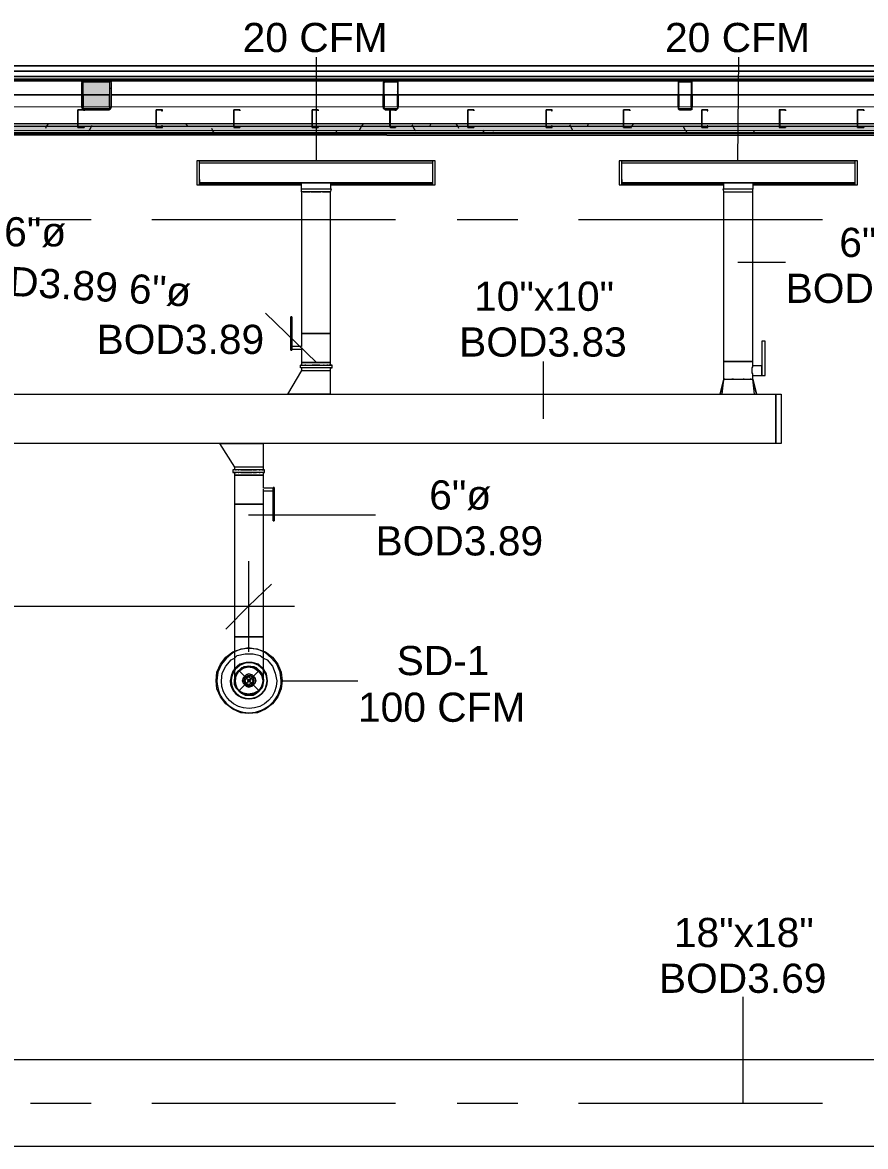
# Model space of a CAD drawing. Header units: metres. Extents: x -2 to 237, y -8 to 52.
# Drawn here: x 16.64 to 21.03, y 41.16 to 47.02 of the extents above; entities that cross this region are included whole.
import ezdxf

# ---------------------------------------------------------------- set-up
doc = ezdxf.new("R2010")
doc.units = ezdxf.units.M
doc.layers.add('HVAC - Ductos', color=5, linetype='Continuous', lineweight=0)
doc.layers.add('PDF_Text', color=7, linetype='Continuous', lineweight=0)
doc.layers.add('PDF_Geometry', color=7, linetype='Continuous', lineweight=0, true_color=0xaaaaaa)
doc.layers.add('PDF_Solid Fills', color=7, linetype='Continuous', lineweight=0, true_color=0xffffff)
doc.styles.add('PDF Helvetica', font='')
doc.styles.get('PDF Helvetica').set_extended_font_data('Helvetica')

msp = doc.modelspace()

# ---------------------------------------------------------------- hatches: boundary and pattern name
at = {"layer": 'PDF_Solid Fills', "lineweight": 0, "transparency": 33554559}
for points in [[(17.1025, 46.7074), (17.098, 46.712), (16.9514, 46.712), (16.9468, 46.7074), (16.9468, 46.5745), (16.9514, 46.5745), (16.9514, 46.5654), (16.9605, 46.5654), (17.0888, 46.5608), (17.0888, 46.5654), (17.098, 46.57)], [(12.4614, 46.4554), (59.9133, 46.4554), (60.1328, 46.4508), (60.1333, 46.4508), (60.1333, 46.4738), (12.4614, 46.4738)], [(12.4614, 46.4416), (59.9133, 46.4416), (60.1316, 46.4371), (60.1333, 46.4371), (60.1333, 46.4554), (12.4614, 46.4554)]]:
    msp.add_hatch(color=256, dxfattribs=at).paths.add_polyline_path(points)
h = msp.add_hatch(color=256, dxfattribs=at)
h.paths.add_polyline_path([(18.5274, 46.5654), (18.587, 46.5608), (18.587, 46.5654)])
h.paths.add_polyline_path([(18.5228, 46.57), (18.5274, 46.5654), (18.5274, 46.57)])
h.paths.add_polyline_path([(18.587, 46.7074), (18.587, 46.712), (18.5228, 46.712)])
h.paths.add_polyline_path([(18.5228, 46.7028), (18.5183, 46.7028), (18.5183, 46.57)])
h.paths.add_polyline_path([(18.5916, 46.7028), (18.5916, 46.57), (18.5962, 46.7028)])
h.paths.add_polyline_path([(18.5962, 46.7074), (18.5962, 46.712), (18.5916, 46.712)])
h = msp.add_hatch(color=256, dxfattribs=at)
h.paths.add_polyline_path([(20.1218, 46.5654), (20.1264, 46.7028), (20.1218, 46.7028)])
h.paths.add_polyline_path([(20.0623, 46.5654), (20.1218, 46.5608), (20.1218, 46.5654)])
h.paths.add_polyline_path([(20.0577, 46.7028), (20.0532, 46.7028), (20.0532, 46.5654)])
h.paths.add_polyline_path([(20.0577, 46.7074), (20.0577, 46.712), (20.0532, 46.712)])
h.paths.add_polyline_path([(20.1264, 46.7074), (20.1264, 46.712), (20.0623, 46.712)])
h = msp.add_hatch(color=256, dxfattribs=at)
h.paths.add_polyline_path([(12.8691, 46.4738), (12.8691, 46.4874), (12.4614, 46.4874), (12.4614, 46.4738)])
h.paths.add_polyline_path([(60.1333, 46.4829), (48.9907, 46.4874), (20.5846, 46.4874), (20.5846, 46.4738), (59.982, 46.4738), (60.1333, 46.4692)])
h.paths.add_polyline_path([(20.58, 46.4738), (20.58, 46.4874), (18.555, 46.4874), (18.555, 46.4738)])
h.paths.add_polyline_path([(18.5504, 46.4738), (18.5504, 46.4874), (15.7143, 46.4874), (15.7143, 46.4738)])
h.paths.add_polyline_path([(15.7097, 46.4738), (15.7097, 46.4874), (13.6846, 46.4874), (13.6846, 46.4738)])
h.paths.add_polyline_path([(13.6801, 46.4738), (13.6801, 46.4874), (12.8737, 46.4874), (12.8737, 46.4738)])

# ---------------------------------------------------------------- linework, layer by layer
at = {"layer": 'HVAC - Ductos', "lineweight": 0}
for points in [[(18.1701, 46.2951), (18.1701, 46.8357)], [(20.3647, 46.2951), (20.3693, 46.8357)], [(18.7749, 46.2951), (17.5607, 46.2951), (18.7749, 46.2951), (18.7749, 46.2767), (18.7749, 46.2721), (18.7749, 46.2675)], [(17.5607, 46.2675), (17.5607, 46.2721), (17.5607, 46.2767), (17.5607, 46.2951)], [(20.9741, 46.2951), (19.7599, 46.2951), (20.9741, 46.2951), (20.9741, 46.2767), (20.9741, 46.2721), (20.9741, 46.2675)], [(19.7599, 46.2675), (19.7599, 46.2721), (19.7599, 46.2767), (19.7599, 46.2951)], [(17.5607, 46.2721), (17.5607, 46.2767), (17.5607, 46.2813)], [(17.5607, 46.2355), (17.5607, 46.2401)], [(18.7749, 46.2813), (18.7749, 46.2767), (18.7749, 46.2721)], [(18.7749, 46.2401), (18.7749, 46.2355)], [(19.7599, 46.2721), (19.7599, 46.2767), (19.7599, 46.2813)], [(19.7599, 46.2355), (19.7599, 46.2401)], [(20.9741, 46.2813), (20.9741, 46.2767), (20.9741, 46.2721)], [(20.9741, 46.2401), (20.9741, 46.2355)], [(17.5607, 46.2263), (17.5607, 46.2309)], [(17.5607, 46.1989), (17.5607, 46.1943), (17.5607, 46.1897), (17.5607, 46.1713), (17.5607, 46.1759), (18.0922, 46.1759)], [(17.5607, 46.1851), (17.5607, 46.1897), (17.5607, 46.1943)], [(18.0968, 46.1346), (18.0922, 46.1346), (18.0922, 45.397), (18.0968, 45.397), (18.1014, 45.397), (18.1151, 45.397), (18.1289, 45.397), (18.1472, 45.397), (18.1701, 45.397), (18.1884, 45.397), (18.2067, 45.397), (18.2251, 45.397), (18.2342, 45.397), (18.2434, 45.397), (18.2434, 46.1346), (18.2388, 46.1346), (18.2251, 46.1346), (18.1976, 46.1346), (18.1701, 46.1346), (18.1381, 46.1346), (18.1151, 46.1346), (18.0968, 46.1346), (18.0922, 46.1346), (18.0922, 46.1484), (18.0922, 46.1805), (18.0968, 46.1805), (18.1014, 46.1805), (18.1151, 46.1805), (18.1289, 46.1805), (18.1472, 46.1805), (18.1701, 46.1805), (18.1884, 46.1805), (18.2067, 46.1805), (18.2251, 46.1805), (18.2342, 46.1805), (18.2434, 46.1805), (18.2434, 46.1484)], [(18.7749, 46.1989), (18.7749, 46.1943), (18.7749, 46.1897), (18.7749, 46.1713), (18.7749, 46.1759), (18.2434, 46.1759)], [(18.7749, 46.2309), (18.7749, 46.2263)], [(18.7749, 46.1943), (18.7749, 46.1897), (18.7749, 46.1851)], [(19.7599, 46.2263), (19.7599, 46.2309)], [(19.7599, 46.1989), (19.7599, 46.1943), (19.7599, 46.1897), (19.7599, 46.1713), (19.7599, 46.1759), (20.2914, 46.1759)], [(19.7599, 46.1851), (19.7599, 46.1897), (19.7599, 46.1943)], [(20.2914, 46.1484), (20.2914, 46.1805), (20.3005, 46.1805), (20.3143, 46.1805), (20.3281, 46.1805), (20.3463, 46.1805), (20.3647, 46.1805), (20.3876, 46.1805), (20.4059, 46.1805), (20.4197, 46.1805), (20.4334, 46.1805), (20.4426, 46.1805), (20.4426, 46.1484), (20.438, 46.1484), (20.4197, 46.1484), (20.3967, 46.1484), (20.3647, 46.1484), (20.3372, 46.1484), (20.3097, 46.1484), (20.2959, 46.1484), (20.2868, 46.1484), (20.2914, 46.1346), (20.2959, 46.1346), (20.3143, 46.1346), (20.3372, 46.1346), (20.3647, 46.1346), (20.3967, 46.1346), (20.4197, 46.1346), (20.438, 46.1346), (20.4426, 46.1346), (20.4426, 46.1484)], [(20.9741, 46.1989), (20.9741, 46.1943), (20.9741, 46.1897), (20.9741, 46.1713), (20.9741, 46.1759), (20.4426, 46.1759)], [(20.9741, 46.2309), (20.9741, 46.2263)], [(20.9741, 46.1943), (20.9741, 46.1897), (20.9741, 46.1851)], [(17.5607, 46.1713), (18.0922, 46.1713)], [(18.2021, 46.1346), (18.2067, 46.1346), (18.2251, 46.1346), (18.2342, 46.1346), (18.2388, 46.1346), (18.2434, 46.1346), (18.2479, 46.1484), (18.2388, 46.1484), (18.2251, 46.1484), (18.1976, 46.1484), (18.1701, 46.1484), (18.1381, 46.1484), (18.1151, 46.1484), (18.0968, 46.1484), (18.0922, 46.1484)], [(18.1014, 46.1346), (18.1151, 46.1346), (18.1289, 46.1346), (18.1381, 46.1346)], [(18.1426, 46.1346), (18.1472, 46.1346), (18.1701, 46.1346), (18.1884, 46.1346), (18.193, 46.1346)], [(18.2434, 46.1713), (18.7749, 46.1713)], [(19.7599, 46.1713), (20.2914, 46.1713)], [(20.2822, 45.0809), (20.2914, 45.1588), (20.2914, 45.2504), (20.3005, 45.2504), (20.3143, 45.2504), (20.3281, 45.2504), (20.3463, 45.2504), (20.3647, 45.2504), (20.3876, 45.2504), (20.4059, 45.2504), (20.4197, 45.2504), (20.4334, 45.2504), (20.4426, 45.2504), (20.4426, 46.1346), (20.438, 46.1346)], [(20.2914, 45.1588), (20.2959, 45.1588), (20.2914, 45.1588), (20.2959, 45.1588), (20.3005, 45.1588), (20.3143, 45.1588), (20.3281, 45.1588), (20.3463, 45.1588), (20.3647, 45.1588), (20.3876, 45.1588), (20.4059, 45.1588), (20.4197, 45.1588), (20.4334, 45.1588), (20.438, 45.1588), (20.4426, 45.1588), (20.4426, 45.1771), (20.4884, 45.1771), (20.5067, 45.1771), (20.5067, 45.3558), (20.4884, 45.3558), (20.4884, 45.1771), (20.4884, 45.1817), (20.4884, 45.1863), (20.4884, 45.1909), (20.4884, 45.1955), (20.4884, 45.2046), (20.4884, 45.2092), (20.4884, 45.2183), (20.4884, 45.2229), (20.4884, 45.2275), (20.4426, 45.2275), (20.4426, 45.2504), (20.4334, 45.2504), (20.4197, 45.2504), (20.4059, 45.2504), (20.3876, 45.2504), (20.3647, 45.2504), (20.3463, 45.2504), (20.3281, 45.2504), (20.3143, 45.2504), (20.3005, 45.2504), (20.2914, 45.2504), (20.2914, 46.1346), (20.2959, 46.1346), (20.3005, 46.1346), (20.3143, 46.1346), (20.3281, 46.1346), (20.3326, 46.1346)], [(20.3418, 46.1346), (20.3463, 46.1346), (20.3647, 46.1346), (20.3876, 46.1346), (20.3921, 46.1346)], [(20.3967, 46.1346), (20.4059, 46.1346), (20.4197, 46.1346), (20.4334, 46.1346)], [(20.4334, 46.1484), (20.4288, 46.1484)], [(20.4426, 46.1713), (20.9741, 46.1713)], [(20.3647, 45.7681), (20.6121, 45.7681)], [(18.1701, 45.2459), (17.9043, 45.5024)], [(18.0372, 45.4841), (18.0372, 45.4841)], [(18.0418, 45.4841), (18.0372, 45.4841)], [(18.0372, 45.3191), (18.0372, 45.3145), (18.0372, 45.3099), (18.0372, 45.3145), (18.0372, 45.3191), (18.0372, 45.4749)], [(18.0418, 45.4841), (18.0418, 45.4841)], [(18.0418, 45.4749), (18.0418, 45.3191), (18.0418, 45.3145), (18.0418, 45.3099), (18.0418, 45.3145), (18.0418, 45.3191), (18.0418, 45.3145), (18.0922, 45.3145), (18.0922, 45.2459), (18.0968, 45.2459), (18.1014, 45.2459), (18.1151, 45.2459), (18.1289, 45.2459), (18.1472, 45.2459), (18.1701, 45.2459), (18.1884, 45.2459), (18.2067, 45.2459), (18.2251, 45.2459), (18.2342, 45.2459), (18.2434, 45.2459), (18.2434, 45.397), (18.2342, 45.397), (18.2251, 45.397), (18.2067, 45.397), (18.1884, 45.397), (18.1701, 45.397), (18.1472, 45.397), (18.1289, 45.397), (18.1151, 45.397), (18.1014, 45.397), (18.0968, 45.397), (18.0922, 45.397), (18.0922, 45.3283), (18.0418, 45.3283)], [(18.0372, 45.3099), (18.0372, 45.3099)], [(18.0372, 45.3099), (18.0418, 45.3099)], [(18.0418, 45.3145), (18.0418, 45.3145)], [(18.0418, 45.3099), (18.0418, 45.3099)], [(18.0922, 45.3283), (18.0922, 45.3283)], [(18.0922, 45.3283), (18.0922, 45.3283)], [(18.0922, 45.3237), (18.0922, 45.3191)], [(18.0922, 45.3145), (18.0922, 45.3145)], [(18.0922, 45.3145), (18.0922, 45.3145)], [(18.0922, 45.3145), (18.0922, 45.3145)], [(18.0922, 45.3145), (18.0922, 45.3145)], [(18.0922, 45.2183), (18.0876, 45.2183), (18.0876, 45.2321), (18.0968, 45.2321), (18.1105, 45.2321), (18.1289, 45.2321), (18.1472, 45.2321), (18.1701, 45.2321), (18.1884, 45.2321), (18.2113, 45.2321), (18.2297, 45.2321), (18.2388, 45.2321), (18.2479, 45.2321), (18.2525, 45.2321), (18.2479, 45.2321), (18.2434, 45.2321), (18.2434, 45.2459), (18.2342, 45.2459), (18.2251, 45.2459), (18.2067, 45.2459), (18.1884, 45.2459), (18.1701, 45.2459), (18.1472, 45.2459), (18.1289, 45.2459), (18.1151, 45.2459), (18.1014, 45.2459), (18.0968, 45.2459), (18.0922, 45.2459), (18.0922, 45.2321), (18.0968, 45.2321), (18.1014, 45.2321)], [(19.3521, 44.9526), (19.3521, 45.2504)], [(18.0922, 45.2046), (18.0189, 45.0809), (18.0234, 45.0809), (18.0372, 45.0809), (18.0647, 45.0809), (18.0922, 45.0809), (18.1701, 45.0809), (18.1976, 45.0809), (18.2251, 45.0809), (18.2388, 45.0809), (18.2434, 45.0809), (18.2434, 45.2046)], [(18.0922, 45.2321), (18.0876, 45.2321)], [(18.1014, 45.2183), (18.0968, 45.2183), (18.0922, 45.2183), (18.0922, 45.2046), (18.0968, 45.2046), (18.1014, 45.2046), (18.1151, 45.2046), (18.1289, 45.2046), (18.1472, 45.2046), (18.1701, 45.2046), (18.1884, 45.2046), (18.2067, 45.2046), (18.2251, 45.2046), (18.2342, 45.2046), (18.2434, 45.2046), (18.2434, 45.2183), (18.2479, 45.2183), (18.2525, 45.2183), (18.2479, 45.2183), (18.2388, 45.2183), (18.2297, 45.2183), (18.2113, 45.2183), (18.1884, 45.2183), (18.1701, 45.2183), (18.1472, 45.2183), (18.1289, 45.2183), (18.1105, 45.2183), (18.0968, 45.2183), (18.0876, 45.2183)], [(18.1151, 45.2321), (18.1105, 45.2321)], [(18.1151, 45.2183), (18.1105, 45.2183)], [(18.1289, 45.2321), (18.1289, 45.2321)], [(18.2113, 45.2183), (18.2067, 45.2183), (18.1884, 45.2183), (18.1701, 45.2183), (18.1472, 45.2183), (18.1289, 45.2183)], [(18.1381, 45.2046), (18.1426, 45.2046)], [(18.1884, 45.2321), (18.1701, 45.2321), (18.1472, 45.2321)], [(18.193, 45.2046), (18.1976, 45.2046), (18.2021, 45.2046)], [(18.2113, 45.2321), (18.2067, 45.2321)], [(18.2297, 45.2321), (18.2251, 45.2321)], [(18.2297, 45.2183), (18.2251, 45.2183)], [(18.2388, 45.2321), (18.2342, 45.2321)], [(18.2388, 45.2183), (18.2342, 45.2183)], [(18.2434, 45.2321), (18.2434, 45.2321)], [(18.2434, 45.2183), (18.2434, 45.2183)], [(18.2525, 45.2183), (18.2525, 45.2321)], [(20.4426, 45.1771), (20.4426, 45.1817), (20.4426, 45.1863), (20.438, 45.1909), (20.438, 45.2), (20.438, 45.2092), (20.438, 45.2183), (20.4426, 45.2229), (20.4426, 45.2275)], [(20.273, 45.0809), (20.2914, 45.1588), (20.273, 45.0809)], [(20.4426, 45.0809), (20.4517, 45.0809), (20.4563, 45.0809), (20.4609, 45.0809), (20.4426, 45.1588), (20.4609, 45.0809)], [(20.4517, 45.0809), (20.4426, 45.1588)], [(18.2434, 45.0809), (18.2388, 45.0809), (18.2251, 45.0809), (18.1976, 45.0809), (18.1701, 45.0809), (18.0922, 45.0809), (18.0647, 45.0809), (18.0372, 45.0809), (18.0234, 45.0809), (18.0189, 45.0809)], [(20.273, 45.0809), (20.2776, 45.0809), (20.2822, 45.0809), (20.2914, 45.0809)], [(20.273, 45.0809), (20.273, 45.0809)], [(20.2959, 45.0809), (20.3143, 45.0809)], [(20.3189, 45.0809), (20.3235, 45.0809), (20.3326, 45.0809), (20.3463, 45.0809), (20.3509, 45.0809), (20.3555, 45.0809), (20.3784, 45.0809), (20.383, 45.0809), (20.3876, 45.0809), (20.4013, 45.0809), (20.4105, 45.0809), (20.4151, 45.0809), (20.4197, 45.0809), (20.438, 45.0809)], [(20.4609, 45.0809), (20.4609, 45.0809)], [(17.8952, 44.7006), (17.8952, 44.8244), (17.8906, 44.8244), (17.8723, 44.8244), (17.8494, 44.8244), (17.8173, 44.8244), (17.744, 44.8244), (17.7119, 44.8244), (17.689, 44.8244), (17.6707, 44.8244), (17.6661, 44.8244), (17.744, 44.7006)], [(17.6661, 44.8244), (17.6707, 44.8244), (17.689, 44.8244), (17.7119, 44.8244), (17.744, 44.8244), (17.8173, 44.8244), (17.8494, 44.8244), (17.8723, 44.8244), (17.8906, 44.8244), (17.8952, 44.8244)], [(17.886, 44.6869), (17.8906, 44.6869), (17.8952, 44.6869), (17.8952, 44.7006), (17.8906, 44.7006), (17.886, 44.7006), (17.8723, 44.7006), (17.8586, 44.7006), (17.8402, 44.7006), (17.8173, 44.7006), (17.7989, 44.7006), (17.7807, 44.7006), (17.7669, 44.7006), (17.7531, 44.7006), (17.744, 44.7006), (17.744, 44.6869), (17.7394, 44.6869), (17.7348, 44.6869)], [(17.8952, 44.6869), (17.8998, 44.6869), (17.8906, 44.6869), (17.8768, 44.6869), (17.8586, 44.6869), (17.8402, 44.6869), (17.8173, 44.6869), (17.7989, 44.6869), (17.7761, 44.6869), (17.7623, 44.6869), (17.7485, 44.6869), (17.7394, 44.6869), (17.7348, 44.6869), (17.7348, 44.6731), (17.7394, 44.6731), (17.744, 44.6731), (17.744, 44.6594), (17.7531, 44.6594), (17.7669, 44.6594), (17.7807, 44.6594), (17.7989, 44.6594), (17.8173, 44.6594), (17.8402, 44.6594), (17.8586, 44.6594), (17.8723, 44.6594), (17.886, 44.6594), (17.8906, 44.6594), (17.8952, 44.6594), (17.8952, 44.6731), (17.8906, 44.6731), (17.886, 44.6731)], [(17.8952, 44.6731), (17.8998, 44.6731), (17.8906, 44.6731), (17.8768, 44.6731), (17.8586, 44.6731), (17.8402, 44.6731), (17.8173, 44.6731), (17.7989, 44.6731), (17.7761, 44.6731), (17.7623, 44.6731), (17.7485, 44.6731), (17.7394, 44.6731), (17.7348, 44.6731)], [(17.744, 44.6869), (17.744, 44.6869)], [(17.744, 44.6731), (17.744, 44.6731)], [(17.9456, 44.4303), (17.9456, 44.5861), (17.9456, 44.5907), (17.9456, 44.5953), (17.9456, 44.5907), (17.9456, 44.5861), (17.9456, 44.5907), (17.8952, 44.5907), (17.8952, 44.6594), (17.8906, 44.6594), (17.886, 44.6594), (17.8723, 44.6594), (17.8586, 44.6594), (17.8402, 44.6594), (17.8173, 44.6594), (17.7989, 44.6594), (17.7807, 44.6594), (17.7669, 44.6594), (17.7531, 44.6594), (17.744, 44.6594), (17.744, 44.5082), (17.7531, 44.5082), (17.7669, 44.5082), (17.7807, 44.5082), (17.7989, 44.5082), (17.8173, 44.5082), (17.8402, 44.5082), (17.8586, 44.5082), (17.8723, 44.5082), (17.886, 44.5082), (17.8906, 44.5082), (17.8952, 44.5082), (17.8952, 44.5769), (17.9456, 44.5769)], [(17.7485, 44.6869), (17.7531, 44.6869)], [(17.7485, 44.6731), (17.7531, 44.6731)], [(17.7623, 44.6869), (17.7669, 44.6869)], [(17.7623, 44.6731), (17.7669, 44.6731)], [(17.7761, 44.6869), (17.7807, 44.6869), (17.7989, 44.6869), (17.8173, 44.6869), (17.8356, 44.6869)], [(17.7761, 44.6731), (17.7807, 44.6731), (17.7989, 44.6731), (17.8173, 44.6731), (17.8356, 44.6731)], [(17.7944, 44.7006), (17.7898, 44.7006), (17.7852, 44.7006)], [(17.8402, 44.6869), (17.8586, 44.6869)], [(17.8402, 44.6731), (17.8586, 44.6731)], [(17.8494, 44.7006), (17.8448, 44.7006)], [(17.8723, 44.6869), (17.8768, 44.6869)], [(17.8723, 44.6731), (17.8768, 44.6731)], [(17.8998, 44.6731), (17.8998, 44.6869)], [(17.9456, 44.5953), (17.9456, 44.5953)], [(17.9502, 44.5953), (17.9456, 44.5953)], [(17.9502, 44.5953), (17.9502, 44.5953)], [(17.9502, 44.5861), (17.9502, 44.5907), (17.9502, 44.5953), (17.9502, 44.5907), (17.9502, 44.5861), (17.9502, 44.4303)], [(17.8952, 44.5907), (17.8952, 44.5907)], [(17.8952, 44.5907), (17.8952, 44.5907)], [(17.8952, 44.5907), (17.8952, 44.5907)], [(17.8952, 44.5907), (17.8952, 44.5907)], [(17.8952, 44.5769), (17.8952, 44.5815), (17.8952, 44.5861)], [(17.8952, 44.5769), (17.8952, 44.5769)], [(17.9456, 44.5907), (17.9456, 44.5907)], [(17.8173, 44.4532), (18.477, 44.4532)], [(17.9456, 44.4212), (17.9456, 44.4212)], [(17.9456, 44.4212), (17.9502, 44.4212)], [(17.9502, 44.4212), (17.9502, 44.4212)], [(17.8173, 44.2103), (17.8173, 43.9767), (17.8173, 43.7385)], [(17.9364, 44.0913), (17.8173, 43.9767), (17.6981, 43.8576)], [(7.6277, 43.9767), (9.1672, 43.9767), (12.466, 43.9767), (13.1303, 43.9767), (14.7614, 43.9767), (18.0555, 43.9767)], [(17.8952, 43.5873), (17.8952, 43.5965), (17.8952, 43.6148), (17.8952, 43.6423), (17.8952, 43.6835), (17.8952, 43.7293), (17.8952, 43.7843), (17.8952, 43.8164), (17.8906, 43.8164), (17.886, 43.8164), (17.8723, 43.8164), (17.8586, 43.8164), (17.8402, 43.8164), (17.8173, 43.8164), (17.7989, 43.8164), (17.7807, 43.8164), (17.7669, 43.8164), (17.7531, 43.8164), (17.744, 43.8164), (17.744, 43.766), (17.744, 43.7156), (17.744, 43.6697), (17.744, 43.6331), (17.744, 43.6056), (17.744, 43.5919), (17.744, 43.5873), (17.744, 43.5965), (17.744, 43.5873), (17.744, 43.5689), (17.7531, 43.5507), (17.7669, 43.5369), (17.7807, 43.5231), (17.7989, 43.514), (17.8173, 43.514), (17.8356, 43.514), (17.8173, 43.514), (17.7989, 43.514), (17.7807, 43.5231), (17.7669, 43.5369), (17.7531, 43.5507), (17.744, 43.5689), (17.744, 43.5873)], [(17.8952, 43.7431), (17.9043, 43.7385), (17.941, 43.711), (17.9685, 43.6743), (17.9868, 43.6331), (17.9914, 43.5873), (17.9868, 43.5461), (17.9685, 43.5048), (17.941, 43.4682), (17.9043, 43.4407), (17.8632, 43.4224), (17.8173, 43.4178), (17.7761, 43.4224), (17.7348, 43.4407), (17.6981, 43.4682), (17.6707, 43.5048), (17.6523, 43.5461), (17.6478, 43.5873), (17.6523, 43.6331), (17.6707, 43.6743), (17.6981, 43.711), (17.7348, 43.7385), (17.744, 43.7431)], [(17.744, 43.7431), (17.7761, 43.7522), (17.8173, 43.7614), (17.8632, 43.7522), (17.8952, 43.7431)], [(17.8952, 43.7385), (17.8632, 43.7522), (17.8173, 43.7568), (17.7761, 43.7522), (17.744, 43.7385)], [(17.744, 43.7064), (17.7577, 43.7202), (17.7989, 43.7293), (17.8402, 43.7293), (17.8768, 43.7202), (17.8952, 43.7064)], [(17.8448, 43.6606), (17.8494, 43.6606), (17.8494, 43.656), (17.8723, 43.6423), (17.8586, 43.656), (17.8402, 43.6606), (17.8173, 43.6651), (17.7989, 43.6606), (17.7807, 43.656), (17.7669, 43.6423), (17.7531, 43.6285), (17.744, 43.6102), (17.744, 43.5965)], [(17.8952, 43.5965), (17.8906, 43.6102), (17.8906, 43.5873), (17.8906, 43.5689), (17.8814, 43.5507), (17.8723, 43.5369), (17.854, 43.5231), (17.8402, 43.5186), (17.8173, 43.514), (17.7989, 43.5186), (17.7807, 43.5231), (17.7669, 43.5369), (17.7531, 43.5507), (17.7485, 43.5689), (17.744, 43.5873), (17.7485, 43.6102), (17.7531, 43.6239), (17.7669, 43.6423), (17.7807, 43.6514), (17.7989, 43.6606), (17.8173, 43.6606), (17.8402, 43.6606), (17.854, 43.6514), (17.8723, 43.6423), (17.8814, 43.6239), (17.8906, 43.6102), (17.886, 43.6285), (17.8723, 43.6423), (17.886, 43.6194), (17.8906, 43.6194), (17.8906, 43.6148)], [(17.7852, 43.656), (17.7898, 43.6606), (17.7944, 43.6606)], [(17.7944, 43.656), (17.8173, 43.6606), (17.8448, 43.656)], [(17.7485, 43.5644), (17.744, 43.5873), (17.7485, 43.6102)], [(17.7485, 43.6194), (17.7485, 43.6194)], [(17.7485, 43.6148), (17.7485, 43.6194)], [(17.7531, 43.6194), (17.7669, 43.6423), (17.7898, 43.656)], [(17.886, 43.6102), (17.8906, 43.5873), (17.886, 43.5644)], [(17.744, 43.5689), (17.744, 43.5689)], [(17.744, 43.5689), (17.744, 43.5689)], [(17.7485, 43.5552), (17.7485, 43.5598), (17.7485, 43.5644)], [(17.7852, 43.5231), (17.7669, 43.5369), (17.7531, 43.5598)], [(17.886, 43.5598), (17.8723, 43.5369), (17.8494, 43.5231)], [(17.8906, 43.5644), (17.8906, 43.5598), (17.886, 43.5552)], [(17.9914, 43.5873), (18.3854, 43.5873)], [(17.7807, 43.5231), (17.7807, 43.5231)], [(17.7944, 43.5186), (17.7898, 43.5186), (17.7852, 43.5186)], [(17.8448, 43.5186), (17.8173, 43.514), (17.7944, 43.5186)], [(17.8494, 43.5186), (17.8448, 43.5186)], [(17.8586, 43.5231), (17.8586, 43.5231)], [(20.3921, 41.3881), (20.3921, 41.9425)]]:
    msp.add_lwpolyline(points, dxfattribs=at)
for points in [[(17.547, 46.2951), (17.547, 46.1713), (17.5607, 46.1713), (17.5607, 46.2951)], [(18.7886, 46.2951), (18.7749, 46.2951), (18.7749, 46.1713), (18.7886, 46.1713)], [(19.7462, 46.2951), (19.7462, 46.1713), (19.7599, 46.1713), (19.7599, 46.2951)], [(20.9878, 46.2951), (20.9741, 46.2951), (20.9741, 46.1713), (20.9878, 46.1713)], [(17.5607, 46.2859), (18.7749, 46.2859), (18.7749, 46.1805), (17.5607, 46.1805)], [(19.7599, 46.2859), (20.9741, 46.2859), (20.9741, 46.1805), (19.7599, 46.1805)], [(18.7749, 46.1805), (17.5607, 46.1805)], [(20.9741, 46.1805), (19.7599, 46.1805)], [(18.0372, 45.4749), (18.0372, 45.4795), (18.0372, 45.4841), (18.0372, 45.4795)], [(18.0418, 45.4749), (18.0418, 45.4795), (18.0418, 45.4841), (18.0418, 45.4795)], [(20.3418, 45.1588), (20.3372, 45.1588), (20.3326, 45.1588), (20.3372, 45.1588)], [(20.3967, 45.1588), (20.3921, 45.1588)], [(20.4334, 45.1588), (20.4288, 45.1588)], [(16.4749, 45.0809), (20.5617, 45.0809), (20.5617, 44.8244), (16.4749, 44.8244)], [(20.5617, 44.8244), (20.5617, 45.0809), (20.5892, 45.0809), (20.5892, 44.8244)], [(17.8952, 44.5082), (17.8906, 44.5082), (17.886, 44.5082), (17.8723, 44.5082), (17.8586, 44.5082), (17.8402, 44.5082), (17.8173, 44.5082), (17.7989, 44.5082), (17.7807, 44.5082), (17.7669, 44.5082), (17.7531, 44.5082), (17.744, 44.5082), (17.744, 43.8164), (17.7531, 43.8164), (17.7669, 43.8164), (17.7807, 43.8164), (17.7989, 43.8164), (17.8173, 43.8164), (17.8402, 43.8164), (17.8586, 43.8164), (17.8723, 43.8164), (17.886, 43.8164), (17.8906, 43.8164), (17.8952, 43.8164)], [(17.9456, 44.4303), (17.9456, 44.4257), (17.9456, 44.4212), (17.9456, 44.4257)], [(17.9502, 44.4303), (17.9502, 44.4257), (17.9502, 44.4212), (17.9502, 44.4257)], [(17.744, 43.6514), (17.7715, 43.6743), (17.8035, 43.6835), (17.8356, 43.6835), (17.8677, 43.6743), (17.8952, 43.6514), (17.8952, 43.6469), (17.8952, 43.6514), (17.8677, 43.6743), (17.8356, 43.6835), (17.8035, 43.6835), (17.7715, 43.6743), (17.744, 43.6514), (17.744, 43.6469)], [(17.8906, 43.6514), (17.8677, 43.6697), (17.8356, 43.6835), (17.8035, 43.6835), (17.7715, 43.6697), (17.7485, 43.6514), (17.744, 43.6423), (17.7485, 43.6514), (17.7715, 43.6697), (17.8035, 43.6835), (17.8356, 43.6835), (17.8677, 43.6697), (17.8906, 43.6514), (17.8952, 43.6423)], [(17.7531, 43.6148), (17.7669, 43.6377), (17.7898, 43.656), (17.8173, 43.6606), (17.8448, 43.656), (17.8677, 43.6377), (17.886, 43.6148), (17.8906, 43.5873), (17.886, 43.5598), (17.8677, 43.5369), (17.8448, 43.5231), (17.8173, 43.5186), (17.7898, 43.5231), (17.7669, 43.5369), (17.7531, 43.5598), (17.7485, 43.5873)], [(17.7898, 43.6056), (17.7852, 43.5873), (17.7898, 43.6056), (17.8035, 43.6194), (17.8173, 43.6239), (17.8356, 43.6194), (17.8494, 43.6056), (17.854, 43.5873), (17.8494, 43.6056), (17.8356, 43.6194), (17.8173, 43.6239), (17.8035, 43.6194)], [(17.7989, 43.6056), (17.7944, 43.5873), (17.7989, 43.6056), (17.8127, 43.6148), (17.8265, 43.6148), (17.8402, 43.6056), (17.8448, 43.5873), (17.8402, 43.6056), (17.8265, 43.6148), (17.8127, 43.6148)], [(17.8035, 43.6011), (17.8173, 43.6102), (17.831, 43.6011), (17.8402, 43.5873), (17.831, 43.5735), (17.8173, 43.5689), (17.8035, 43.5735), (17.7989, 43.5873)], [(17.9135, 43.5873), (17.9089, 43.6239), (17.8952, 43.6469), (17.9089, 43.6239)], [(17.8494, 43.5735), (17.854, 43.5873), (17.8494, 43.5735), (17.8356, 43.5598), (17.8173, 43.5552), (17.8035, 43.5598), (17.7898, 43.5735), (17.7852, 43.5873), (17.7898, 43.5735), (17.8035, 43.5598), (17.8173, 43.5552), (17.8356, 43.5598)], [(17.8402, 43.5735), (17.8448, 43.5873), (17.8402, 43.5735), (17.8265, 43.5644), (17.8127, 43.5644), (17.7989, 43.5735), (17.7944, 43.5873), (17.7989, 43.5735), (17.8127, 43.5644), (17.8265, 43.5644)], [(17.8173, 43.5919), (17.8127, 43.5873), (17.8173, 43.5965), (17.8219, 43.5965), (17.8265, 43.5873), (17.8219, 43.5919)], [(17.8219, 43.5827), (17.8265, 43.5873), (17.8219, 43.5827), (17.8173, 43.5827), (17.8127, 43.5873), (17.8173, 43.5827)], [(17.8402, 43.514), (17.8586, 43.5231), (17.8723, 43.5369), (17.886, 43.5507), (17.8906, 43.5689), (17.8952, 43.5873), (17.8952, 43.5965), (17.8952, 43.5873), (17.8906, 43.5689), (17.886, 43.5507), (17.8723, 43.5369), (17.8586, 43.5231)], [(17.8356, 43.514), (17.8402, 43.514)], [(14.5369, 41.6172), (26.4766, 41.6172), (26.4766, 41.1636), (14.5369, 41.1636)]]:
    msp.add_lwpolyline(points, close=True, dxfattribs=at)
for points in [[(17.744, 43.7385), (17.7348, 43.7339), (17.7027, 43.7064), (17.6753, 43.6743), (17.6569, 43.6331), (17.6523, 43.5873, 0.986385), (17.9868, 43.5873), (17.9822, 43.6331), (17.9639, 43.6743), (17.9364, 43.7064), (17.9043, 43.7339), (17.8952, 43.7385)], [(17.8952, 43.7064), (17.9135, 43.6973), (17.941, 43.6651), (17.9548, 43.6285), (17.9639, 43.5873, -0.99419), (17.6753, 43.5873), (17.6799, 43.6285), (17.6981, 43.6651), (17.7257, 43.6973), (17.744, 43.7064)]]:
    msp.add_lwpolyline(points, format="xyb", dxfattribs=at)
msp.add_lwpolyline([(17.744, 43.6469), (17.7303, 43.6239), (17.7211, 43.5873, 0.97067), (17.9135, 43.5873), (17.9089, 43.6194), (17.8952, 43.6423, -1.368434), (17.7257, 43.5873), (17.7303, 43.6194), (17.744, 43.6423, 1.369002), (17.9135, 43.5873, -1.384373)], format="xyb", close=True, dxfattribs=at)
at = {"layer": 'PDF_Geometry', "lineweight": 0}
for points in [[(18.5962, 46.7899), (20.1264, 46.7899), (18.5962, 46.7899), (17.0613, 46.7899), (15.5311, 46.7899), (13.9962, 46.7899), (15.5311, 46.7899), (17.0613, 46.7899)], [(17.0613, 46.7623), (15.5311, 46.7623)], [(18.5962, 46.7623), (17.0613, 46.7623)], [(20.1264, 46.7623), (18.5962, 46.7623)], [(23.1916, 46.7899), (24.7264, 46.7899), (23.1916, 46.7899), (21.6613, 46.7899), (20.1264, 46.7899), (21.6613, 46.7899)], [(21.6613, 46.7623), (20.1264, 46.7623)], [(17.0613, 46.7349), (15.5311, 46.7349)], [(17.0613, 46.7211), (15.5311, 46.7211)], [(16.9605, 46.712), (15.5311, 46.712)], [(16.9605, 46.5608), (17.0888, 46.5608), (17.098, 46.5654), (17.1025, 46.5745), (17.1025, 46.7028), (17.098, 46.7074), (17.0888, 46.712), (16.9605, 46.712), (16.9514, 46.7074), (16.9468, 46.7028), (16.9468, 46.5745), (16.9514, 46.5654)], [(17.0934, 46.5745), (17.0934, 46.57), (17.0888, 46.5654), (16.9605, 46.5654), (16.956, 46.57), (16.956, 46.5745), (16.956, 46.7028), (16.956, 46.7074), (16.9605, 46.7074), (17.0888, 46.7074), (17.0934, 46.7074), (17.0934, 46.7028)], [(18.5962, 46.7349), (17.0613, 46.7349)], [(18.5962, 46.7211), (17.0613, 46.7211)], [(18.5183, 46.57), (18.5228, 46.5654), (18.5274, 46.5608), (18.587, 46.5608), (18.5916, 46.5654), (18.5962, 46.57), (18.5962, 46.7028), (18.5916, 46.712), (18.587, 46.712), (18.5274, 46.712), (18.5228, 46.712), (18.5183, 46.7028)], [(18.587, 46.5654), (18.5274, 46.5654), (18.5228, 46.57), (18.5228, 46.7028), (18.5274, 46.7074), (18.587, 46.7074), (18.5916, 46.7074), (18.5916, 46.7028), (18.5916, 46.57), (18.5916, 46.5654)], [(20.1264, 46.7349), (18.5962, 46.7349)], [(20.1264, 46.7211), (18.5962, 46.7211)], [(20.0532, 46.57), (20.0532, 46.5654), (20.0623, 46.5608), (20.1218, 46.5608), (20.1264, 46.5654), (20.1264, 46.57), (20.1264, 46.7028), (20.1264, 46.712), (20.1218, 46.712), (20.0623, 46.712), (20.0532, 46.712), (20.0532, 46.7028)], [(20.1218, 46.5654), (20.0623, 46.5654), (20.0577, 46.5654), (20.0577, 46.57), (20.0577, 46.7028), (20.0577, 46.7074), (20.0623, 46.7074), (20.1218, 46.7074), (20.1218, 46.7028), (20.1218, 46.57)], [(21.6613, 46.7349), (20.1264, 46.7349)], [(21.6613, 46.7211), (20.1264, 46.7211)], [(21.5559, 46.712), (20.1264, 46.712)], [(15.5311, 46.6387), (16.9468, 46.6387)], [(17.0613, 46.6387), (17.0934, 46.6387), (17.0613, 46.6387), (16.956, 46.6387)], [(17.1025, 46.6387), (18.5183, 46.6387)], [(18.5228, 46.6387), (18.5916, 46.6387)], [(18.5962, 46.6387), (20.0532, 46.6387)], [(20.0577, 46.6387), (20.1218, 46.6387)], [(20.1264, 46.6387), (21.5467, 46.6387)], [(16.9605, 46.5608), (16.933, 46.5608), (16.9284, 46.5608), (16.9284, 46.4738), (16.9284, 46.4692), (16.933, 46.4692), (16.9605, 46.4692), (16.9605, 46.4783), (16.9605, 46.4692), (16.933, 46.4692), (16.9284, 46.4692), (16.9284, 46.4738), (16.9284, 46.5608), (16.933, 46.5608), (16.9605, 46.5608), (16.9605, 46.5562)], [(17.3683, 46.5608), (17.3362, 46.5608), (17.3362, 46.4738), (17.3362, 46.4692), (17.3683, 46.4692), (17.3683, 46.4783), (17.3637, 46.4783), (17.3637, 46.4692), (17.3362, 46.4692), (17.3362, 46.4738), (17.3362, 46.5608), (17.3637, 46.5608), (17.3637, 46.5562), (17.3683, 46.5562)], [(17.7715, 46.5608), (17.744, 46.5608), (17.7394, 46.5608), (17.7394, 46.4738), (17.7394, 46.4692), (17.744, 46.4692), (17.7715, 46.4692), (17.7715, 46.4783), (17.7715, 46.4692), (17.744, 46.4692), (17.7394, 46.4738), (17.7394, 46.5608), (17.744, 46.5608), (17.7715, 46.5608), (17.7715, 46.5562)], [(18.1792, 46.5608), (18.1472, 46.5608), (18.1472, 46.4738), (18.1472, 46.4692), (18.1792, 46.4692), (18.1792, 46.4783), (18.1792, 46.4692), (18.1472, 46.4692), (18.1472, 46.4738), (18.1472, 46.5608), (18.1792, 46.5608), (18.1792, 46.5562)], [(18.5824, 46.5608), (18.555, 46.5608), (18.5504, 46.5608), (18.5504, 46.4738), (18.555, 46.4692), (18.5824, 46.4692), (18.5824, 46.4783), (18.5824, 46.4692), (18.555, 46.4692), (18.555, 46.4738), (18.555, 46.5608), (18.5824, 46.5608), (18.5824, 46.5562)], [(18.9902, 46.5608), (18.9582, 46.5608), (18.9582, 46.4738), (18.9582, 46.4692), (18.9902, 46.4692), (18.9902, 46.4783), (18.9902, 46.4692), (18.9582, 46.4692), (18.9582, 46.4738), (18.9582, 46.5608), (18.9902, 46.5608), (18.9902, 46.5562)], [(19.3979, 46.5608), (19.3659, 46.5608), (19.3659, 46.4738), (19.3659, 46.4692), (19.3979, 46.4692), (19.3979, 46.4783), (19.3934, 46.4783), (19.3934, 46.4692), (19.3659, 46.4692), (19.3659, 46.4738), (19.3659, 46.5608), (19.3934, 46.5608), (19.3934, 46.5562), (19.3979, 46.5562)], [(19.8011, 46.5608), (19.7737, 46.5608), (19.7691, 46.5608), (19.7691, 46.4738), (19.7691, 46.4692), (19.7737, 46.4692), (19.8011, 46.4692), (19.8011, 46.4783), (19.8011, 46.4692), (19.7737, 46.4692), (19.7691, 46.4692), (19.7691, 46.4738), (19.7691, 46.5608), (19.7737, 46.5608), (19.8011, 46.5608), (19.8011, 46.5562)], [(20.2089, 46.5608), (20.1768, 46.5608), (20.1768, 46.4738), (20.1768, 46.4692), (20.2089, 46.4692), (20.2089, 46.4783), (20.2043, 46.4783), (20.2043, 46.4692), (20.1768, 46.4692), (20.1768, 46.4738), (20.1768, 46.5608), (20.2043, 46.5608), (20.2043, 46.5562), (20.2089, 46.5562)], [(20.6121, 46.5608), (20.5846, 46.5608), (20.58, 46.5608), (20.58, 46.4738), (20.58, 46.4692), (20.5846, 46.4692), (20.6121, 46.4692), (20.6121, 46.4783), (20.6121, 46.4692), (20.5846, 46.4692), (20.5846, 46.4738), (20.5846, 46.5608), (20.6121, 46.5608), (20.6121, 46.5562)], [(21.0199, 46.5608), (20.9878, 46.5608), (20.9878, 46.4738), (20.9878, 46.4692), (21.0199, 46.4692), (21.0199, 46.4783), (21.0199, 46.4692), (20.9878, 46.4692), (20.9878, 46.4738), (20.9878, 46.5608), (21.0199, 46.5608), (21.0199, 46.5562)], [(12.5622, 46.4416), (21.5238, 46.4371), (12.5622, 46.4371), (21.5238, 46.4371), (12.5622, 46.4416), (21.5238, 46.4416)], [(12.5622, 46.4325), (21.5238, 46.4279)], [(12.5622, 46.4325), (21.5238, 46.4279)]]:
    msp.add_lwpolyline(points, close=True, dxfattribs=at)
for points in [[(17.098, 46.7899), (17.0247, 46.7899)], [(18.6328, 46.7899), (18.555, 46.7899)], [(20.1677, 46.7899), (20.0898, 46.7899)], [(18.5274, 46.712), (17.0888, 46.712), (18.5962, 46.712), (18.587, 46.712)], [(20.0623, 46.712), (18.5962, 46.712), (20.1264, 46.712), (20.1218, 46.712)], [(17.0934, 46.6707), (17.1025, 46.6753)], [(18.5916, 46.657), (18.5962, 46.6616)], [(20.1218, 46.6844), (20.1264, 46.689)], [(16.9468, 46.6387), (16.9468, 46.5791)], [(16.956, 46.6387), (16.956, 46.5791)], [(17.0934, 46.5791), (17.0934, 46.6387)], [(17.1025, 46.5791), (17.1025, 46.6387)], [(18.5183, 46.5791), (18.5183, 46.6387)], [(18.5183, 46.5882), (18.5228, 46.5928)], [(18.5228, 46.6387), (18.5228, 46.5791)], [(18.5916, 46.5791), (18.5916, 46.6387)], [(18.5962, 46.6387), (18.5962, 46.5791)], [(20.0532, 46.5791), (20.0532, 46.6387)], [(20.0532, 46.6112), (20.0577, 46.6158)], [(20.0577, 46.6387), (20.0577, 46.5791)], [(20.1218, 46.5791), (20.1218, 46.6387)], [(20.1264, 46.6387), (20.1264, 46.5791)], [(60.1333, 46.4371), (12.4614, 46.4416), (12.4614, 46.5791), (60.1333, 46.5745)], [(16.9834, 46.5608), (16.9926, 46.5654)], [(20.1264, 46.5608), (20.1264, 46.5654)], [(18.5504, 46.4874), (18.1472, 46.4874), (17.7394, 46.4874), (17.3362, 46.4874), (16.9284, 46.4874), (16.5253, 46.4874), (16.1175, 46.4874), (15.7143, 46.4874)], [(18.5504, 46.4738), (18.1472, 46.4738), (17.7394, 46.4738), (17.3362, 46.4738), (16.9284, 46.4738), (16.5253, 46.4738), (16.1175, 46.4738), (15.7143, 46.4738)], [(20.58, 46.4874), (20.1768, 46.4874), (19.7691, 46.4874), (19.3659, 46.4874), (18.9582, 46.4874), (18.555, 46.4874)], [(20.58, 46.4738), (20.1768, 46.4738), (19.7691, 46.4738), (19.3659, 46.4738), (18.9582, 46.4738), (18.555, 46.4738)], [(23.4206, 46.4874), (23.0175, 46.4874), (22.6097, 46.4874), (22.2065, 46.4874), (21.7987, 46.4874), (21.3955, 46.4874), (20.9878, 46.4874), (20.5846, 46.4874)], [(33.9767, 46.4692), (22.6097, 46.4738), (22.2065, 46.4738), (21.7987, 46.4738), (21.3955, 46.4738), (20.9878, 46.4738), (20.5846, 46.4738)], [(12.4614, 46.4554), (60.1333, 46.4508)], [(21.5238, 46.4416), (12.5622, 46.4416), (21.5238, 46.4416)], [(21.5238, 46.4416), (12.5622, 46.4416), (21.5238, 46.4416)], [(16.9972, 45.988), (16.6811, 45.988)], [(18.5824, 45.988), (17.3134, 45.988)], [(19.2193, 45.988), (18.9031, 45.988)], [(20.8045, 45.988), (19.5354, 45.988)], [(16.9972, 41.3881), (16.6811, 41.3881)], [(18.5824, 41.3881), (17.3134, 41.3881)], [(19.2193, 41.3881), (18.9031, 41.3881)], [(20.8045, 41.3881), (19.5354, 41.3881)]]:
    msp.add_lwpolyline(points, dxfattribs=at)
at = {"layer": 'PDF_Geometry', "color": 254, "lineweight": 0, "true_color": 0xd2d2d2}
for points in [[(20.9878, 46.5424), (20.9878, 46.5424)], [(21.0061, 46.5608), (21.0061, 46.5608)], [(16.9284, 46.5058), (16.9284, 46.5058)], [(18.5504, 46.4966), (18.555, 46.5012)], [(18.9582, 46.5241), (18.9582, 46.5241)], [(20.58, 46.515), (20.5846, 46.5196)]]:
    msp.add_lwpolyline(points, dxfattribs=at)
at = {"layer": 'PDF_Geometry', "color": 254, "lineweight": 0, "true_color": 0xeaeaea}
for points in [[(16.7727, 46.4874), (16.7636, 46.4738), (16.759, 46.4646)], [(17.0018, 46.4783), (16.9972, 46.4738), (16.988, 46.4554), (16.9834, 46.4508)], [(17.5012, 46.4738), (17.492, 46.4874)], [(17.5012, 46.4738), (17.5012, 46.4738)], [(18.4129, 46.4874), (18.4038, 46.4738), (18.3946, 46.4554)], [(18.6878, 46.4508), (18.6833, 46.4554), (18.6741, 46.4738), (18.6695, 46.4829)], [(18.7657, 46.4874), (18.7611, 46.4783)], [(18.9123, 46.4646), (18.9077, 46.4738), (18.8985, 46.4874)], [(19.5034, 46.4554), (19.4942, 46.4738), (19.4896, 46.4829)], [(19.5858, 46.4874), (19.5812, 46.4783)], [(19.8195, 46.4874), (19.8103, 46.4738), (19.8057, 46.4646)], [(20.099, 46.4462), (20.0898, 46.4554), (20.0806, 46.4738)], [(20.0806, 46.4738), (20.0806, 46.4738)], [(17.6386, 46.4416), (17.6294, 46.4554), (17.6249, 46.4646)], [(18.2755, 46.4508), (18.2709, 46.4416)], [(19.0452, 46.4416), (19.036, 46.4554)], [(19.036, 46.4554), (19.036, 46.4554)], [(19.091, 46.4462), (19.091, 46.4416)], [(19.5034, 46.4554), (19.5034, 46.4554)], [(20.4517, 46.4416), (20.4471, 46.4508)]]:
    msp.add_lwpolyline(points, dxfattribs=at)
at = {"layer": 'PDF_Geometry', "color": 8, "lineweight": 0, "true_color": 0x808080}
msp.add_lwpolyline([(17.8814, 43.6331), (17.8448, 43.6606), (17.7944, 43.6606), (17.7577, 43.6331), (17.744, 43.5873), (17.7577, 43.5461), (17.7944, 43.5186), (17.8448, 43.5186), (17.8814, 43.5461), (17.8952, 43.5873)], close=True, dxfattribs=at)
for points in [[(17.7669, 43.6423), (17.8723, 43.5369)], [(17.8723, 43.6423), (17.7669, 43.5369)]]:
    msp.add_lwpolyline(points, dxfattribs=at)

# ---------------------------------------------------------------- texts
at = {"layer": 'PDF_Text', "lineweight": 0, "char_height": 0.1519, "attachment_point": 4, "style": 'PDF Helvetica'}
for s, insert in [('20 CFM', (17.786, 46.9365)), ('20 CFM', (19.9852, 46.9365)), ('6"ø', (16.5443, 45.9239)), ('6"ø', (20.8924, 45.8689)), ('BOD3.89', (20.6129, 45.6307)), ('10"x10"', (18.991, 45.5894)), ('BOD3.89', (17.0254, 45.3649)), ('BOD3.83', (18.9131, 45.3512)), ('6"ø', (18.7573, 44.554)), ('BOD3.89', (18.4778, 44.3157)), ('SD-1', (18.5878, 43.6926)), ('100 CFM', (18.3862, 43.4497)), ('18"x18"', (20.031, 42.2768)), ('BOD3.69', (19.9531, 42.0386))]:
    msp.add_mtext(s, dxfattribs=dict(at, insert=insert))
at = {"layer": 'PDF_Text', "lineweight": 0, "insert": (16.2648, 45.6857), "char_height": 0.151896, "attachment_point": 4, "rotation": 356.53492, "style": 'PDF Helvetica'}
msp.add_mtext('BOD3.89 6"ø', dxfattribs=at)

doc.saveas('drawing.dxf')
